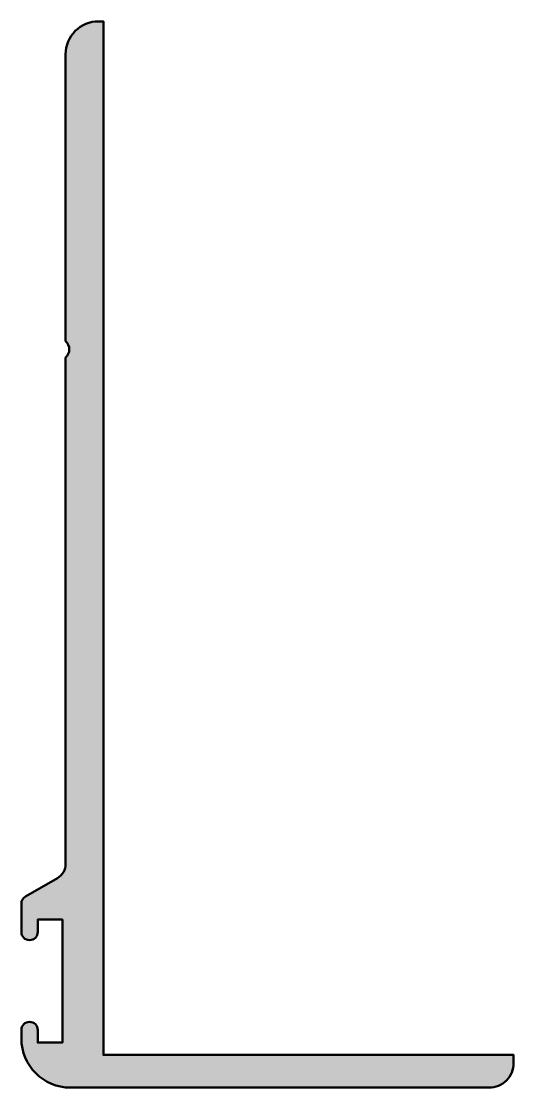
# Model space of a CAD drawing. Extents: x -5 to 25, y -2 to 63.
import ezdxf

# ---------------------------------------------------------------- set-up
doc = ezdxf.new("R2010")
doc.units = 0
doc.layers.add('0S-Alu contour', color=7, linetype='Continuous', lineweight=50)
doc.layers.add('0S-Alu hatch', color=252, linetype='Continuous', lineweight=25)

# ---------------------------------------------------------------- blocks, each defined once
blk = doc.blocks.new('189950__69DEF0C6_9105_4275_BA42_F4C54A0C7049_')
at = {"layer": '0S-Alu hatch'}
h = blk.add_hatch(color=256, dxfattribs=at)
edge = h.paths.add_edge_path()
edge.add_line((-2.300018310546875, 60.99996948242189), (-2.300018310546875, 43.5))
edge.add_ellipse((-2.758187487608273, 43.00000000000001), major_axis=(-0.6781732778642235, 0), ratio=1, start_angle=132.5002236215566, end_angle=227.4997763784428, ccw=False)
edge.add_line((-2.300018310546876, 42.50000000000002), (-2.300018310546875, 11.63589477539062))
edge.add_ellipse((-3.301952103849064, 11.63736669270576), major_axis=(-1.001934874481119, 0), ratio=1, start_angle=120.08399699277649, end_angle=179.9158281816159, ccw=False)
edge.add_line((-2.799713134765624, 10.77040100097656), (-4.750007968566358, 9.644349898884723))
edge.add_arc((-4.500000000000007, 9.211341797744195), 0.4999999999999938, 120.0010543978139, 180)
edge.add_line((-5, 9.211341797744195), (-5, 7.492401123046875))
edge.add_arc((-4.5, 7.492401123046875), 0.5, 180, 360)
edge.add_line((-4, 7.492401123046875), (-4, 8.25))
edge.add_line((-4, 8.25), (-2.5, 8.25))
edge.add_line((-2.5, 8.25), (-2.5, 0.75))
edge.add_line((-2.5, 0.75), (-4, 0.75))
edge.add_line((-4, 0.75), (-4, 1.507598876953125))
edge.add_arc((-4.5, 1.507598876953125), 0.5, 0, 180)
edge.add_line((-5, 1.507598876953125), (-5, 0.9999999999999984))
edge.add_arc((-1.999175131228912, 1.000824868771081), 3.000824982141323, 180.0157495022421, 269.9842504977425)
edge.add_line((-2, -2), (23.49661254882812, -2))
edge.add_arc((23.49734149023301, -0.5007289414048716), 1.499271235799744, 269.9721429540831, 360.0278570459289)
edge.add_line((24.99661254882813, -0.4999999999996769), (24.99661254882812, 0))
edge.add_line((24.99661254882812, 0), (0, 0))
edge.add_line((0, 0), (0, 62.99996948242188))
edge.add_line((0, 62.99996948242188), (-0.3000183105468761, 62.99996948242188))
edge.add_arc((-0.3010254072711089, 61.00097657914612), 1.998993156964451, 89.97113427122052, 180.0288657287787)
at = {"layer": '0S-Alu contour', "color": 7}
for points in [[(24.99661254882813, -0.4999999999996769), (24.99661254882812, 0), (0, 0), (0, 62.99996948242188), (-0.3000183105468761, 62.99996948242188)], [(-2.300018310546875, 60.99996948242189), (-2.300018310546875, 43.5)], [(-2.300018310546876, 42.50000000000002), (-2.300018310546875, 11.63589477539062)], [(-2.799713134765624, 10.77040100097656), (-4.750007968566358, 9.644349898884723)], [(-5, 9.211341797744195), (-5, 7.492401123046875)], [(-4, 7.492401123046875), (-4, 8.25), (-2.5, 8.25), (-2.5, 0.75), (-4, 0.75), (-4, 1.507598876953125)], [(-5, 1.507598876953125), (-5, 0.9999999999999984)], [(-2, -2), (23.49661254882812, -2)]]:
    blk.add_lwpolyline(points, dxfattribs=at)
for centre, radius, start, end in [((-0.3010254072711089, 61.00097657914612), 1.998993156964451, 89.97113427122052, 180.0288657287787), ((-4.500000000000007, 9.211341797744195), 0.4999999999999938, 120.0010543978139, 180), ((-4.5, 7.492401123046875), 0.5, 180, 0), ((-4.5, 1.507598876953125), 0.5, 0, 180), ((-1.999175131228912, 1.000824868771081), 3.000824982141323, 180.0157495022421, 269.9842504977425), ((23.49734149023301, -0.5007289414048716), 1.499271235799744, 269.9721429540831, 0.0278570459288368)]:
    blk.add_arc(centre, radius, start, end, dxfattribs=at)
at = {"layer": '0S-Alu contour', "color": 7, "extrusion": (0, 0, -1)}
for centre, radius, start, end in [((2.758187487608273, 43.00000000000001), 0.6781732778642235, 132.5002236215572, 227.4997763784435), ((3.301952103849064, 11.63736669270576), 1.001934874481119, 180.0841718183842, 239.9160030072235)]:
    blk.add_arc(centre, radius, start, end, dxfattribs=at)
blk = doc.blocks.new('189950__43DD9EF7_E414_4733_BA85_39D4B221A4F8_')
at = {"layer": '0S-Alu contour', "color": 7}
blk.add_blockref('189950__69DEF0C6_9105_4275_BA42_F4C54A0C7049_', (0, 0), dxfattribs=at)

msp = doc.modelspace()

# ---------------------------------------------------------------- block references
at = {"layer": '0S-Alu contour', "color": 7}
msp.add_blockref('189950__43DD9EF7_E414_4733_BA85_39D4B221A4F8_', (0, 0), dxfattribs=at)

doc.saveas('drawing.dxf')
